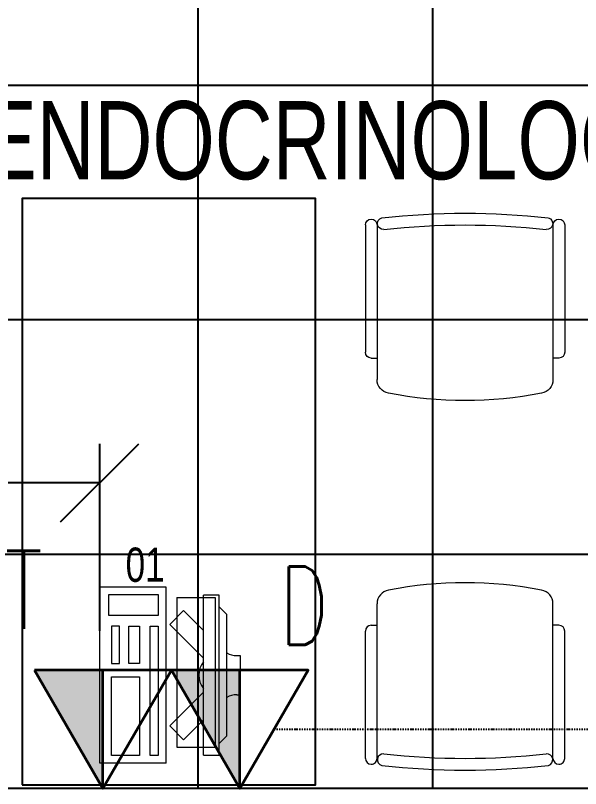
# Model space of a CAD drawing. Extents: x -560814 to 57327, y -29287 to 19916.
# Drawn here: x 40209 to 41654, y 5535 to 7513 of the extents above; entities that cross this region are included whole.
import ezdxf

# ---------------------------------------------------------------- set-up
doc = ezdxf.new("R2010")
doc.units = 0
doc.header["$LTSCALE"] = 0.25
doc.linetypes.add('DASHDOT', pattern=[25.4, 12.7, -6.35, 0, -6.35])
for name, color, linetype, lineweight in [('01-First Floor$0$72_EGR_BASE_TEXT', 252, 'Continuous', 5), ('01-First Floor$0$72_EGR_EQP_TAG', 142, 'Continuous', 5), ('01-First Floor$0$LOADING', 253, 'Continuous', 5), ('01-First Floor$0$Walls', 251, 'Continuous', 5), ('E-LITE-CLNG-CNDT', 6, 'DASHDOT', 35), ('T-DATA-CLNG-COND', 51, 'DASHDOT', 25), ('T-DATA-DEVC-TYPE', 2, 'Continuous', 25), ('T-DATA-DIM', 251, 'DASHDOT', 25), ('T-DATA-WALL @ 100', 33, 'Continuous', 35)]:
    doc.layers.add(name, color=color, linetype=linetype, lineweight=lineweight)
doc.layers.add('01-First Floor$0$FALSE CEILING', color=251, linetype='Continuous')
doc.layers.add('01-First Floor$0$TME-NON MEDICAL FURNITURE', color=242, linetype='Continuous')
doc.styles.add('01-First Floor$0$X3G_ENTITY_257CFD', font='swisscl.ttf', dxfattribs={"height": 200})
doc.styles.add('01-First Floor$0$X3G_ENTITY_9EC9', font='swisscl.ttf', dxfattribs={"height": 0.2})
doc.styles.add('DC_SIMPLEX', font='SIMPLEX.shx', dxfattribs={"width": 0.7})
doc.dimstyles.new('DevCad-MM', dxfattribs={"dimscale": 0.01, "dimtxt": 2, "dimasz": 2, "dimexe": 1, "dimexo": 1, "dimgap": 0.6, "dimtad": 1, "dimdec": 0, "dimrnd": 10, "dimzin": 1, "dimdsep": 46, "dimtxsty": 'DC_SIMPLEX', "dimblk1": 'OBLIQUE', "dimblk2": 'OBLIQUE', "dimsah": 1, "dimcen": 3, "dimclrd": 256, "dimclre": 256, "dimclrt": 45, "dimadec": 0, "dimazin": 0, "dimtfac": 1, "dimtdec": 0, "dimtix": 1, "dimtmove": 2, "dimatfit": 2, "dimldrblk": 'OBLIQUE', "dimfxl": 1, "dimtolj": 1, "dimtzin": 0, "dimarcsym": 0})

# ---------------------------------------------------------------- blocks, each defined once
blk = doc.blocks.new('*U51')
blk.add_hatch(color=254).paths.add_polyline_path([(1.75, 3.031), (0, 3.031), (0, 0)])
blk.add_line((0, 0), (0, 3.031))
blk.add_lwpolyline([(1.75, 3.031), (0, 0), (-1.75, 3.031)], close=True)
at = {"layer": 'T-DATA-DEVC-TYPE', "style": 'DC_SIMPLEX', "width": 0.7, "flags": 8}
blk.add_attdef('DC_TYPE', (2.682, 5.634), '', height=2, rotation=360, dxfattribs=at)
blk = doc.blocks.new('*U52')
blk.add_hatch(color=254).paths.add_polyline_path([(1.75, 3.031), (0, 3.031), (0, 0)])
blk.add_line((0, 0), (0, 3.031))
blk.add_lwpolyline([(1.75, 3.031), (0, 0), (-1.75, 3.031)], close=True)
at = {"layer": 'T-DATA-DEVC-TYPE', "style": 'DC_SIMPLEX', "width": 0.7, "flags": 8}
blk.add_attdef('DC_TYPE', (2.682, 5.634), '', height=2, rotation=360, dxfattribs=at)
blk = doc.blocks.new('01-First Floor$0$GF21016-P')
at = {"layer": '01-First Floor$0$LOADING', "extrusion": (-1.24384e-09, -1.20261e-09, -1)}
for p, q in [((0.0128, 0.0179), (0.0128, 0.4136)), ((0.4628, 0.0179), (0.4628, 0.4136)), ((-0.0022, 0.3585), (0.0128, 0.3585)), ((0.4778, 0.3585), (0.4628, 0.3585)), ((-0.0172, 0.0179), (-0.0172, 0.3435)), ((0.4928, 0.0179), (0.4928, 0.3435)), ((0.4778, 0.0029), (0.4778, 0.0029))]:
    blk.add_line(p, q, dxfattribs=at)
for centre, radius, start, end in [((-0.2378, -0.5362), 1.0036, 78.7568, 101.2432), ((-0.0478, 0.4136), 0.035, 0, 80.6557), ((-0.4278, 0.4136), 0.035, 99.3443, 180), ((0.0022, 0.3435), 0.015, 0, 90), ((-0.4778, 0.3435), 0.015, 90, 180), ((-0.0284, 0.0145), 0.015, 284.3864, 95.5209), ((-0.2378, 1.8928), 1.8749, 263.6341, 276.3659), ((-0.4471, 0.0145), 0.015, 84.4791, 255.6136), ((0.0022, 0.0179), 0.015, 270, 0), ((0.0022, 0.0179), 0.015, 180, 270), ((-0.2378, 1.8734), 1.8855, 263.5119, 276.4881), ((-0.4778, 0.0179), 0.015, 270, 0), ((-0.4778, 0.0179), 0.015, 180, 270)]:
    blk.add_arc(centre, radius, start, end, dxfattribs=at)
blk = doc.blocks.new('01-First Floor$0$ITCWLS1-P')
at = {"layer": '01-First Floor$0$LOADING'}
for p, q in [((-0.17, 0.45), (-0.17, 0)), ((-0.17, 0.45), (0, 0.45)), ((0, 0.45), (0, 0)), ((-0.2651, 0.43, 0), (-0.3051, 0.43, 0)), ((-0.3051, 0.43, 0), (-0.3051, 0.02, 0)), ((-0.2651, 0.43, 0), (-0.2651, 0.02, 0)), ((-0.1496, 0.4305), (-0.1291, 0.4305)), ((-0.1291, 0.4305), (-0.1291, 0.4089)), ((-0.3251, 0.38, 0), (-0.3051, 0.4, 0)), ((-0.197, 0.4094), (-0.295, 0.4094)), ((-0.295, 0.0264), (-0.295, 0.4094)), ((-0.197, 0.0264), (-0.197, 0.4094)), ((-0.3251, 0.38, 0), (-0.3251, 0.07, 0)), ((-0.3503, 0.275), (-0.3596, 0.275)), ((-0.3596, 0.175), (-0.3596, 0.275)), ((-0.3503, 0.175), (-0.3596, 0.175)), ((-0.3251, 0.07, 0), (-0.3051, 0.05, 0)), ((-0.3051, 0.02, 0), (-0.2651, 0.02, 0)), ((-0.197, 0.0264), (-0.295, 0.0264)), ((-0.17, 0), (0, 0))]:
    blk.add_line(p, q, dxfattribs=at)
at = {"layer": '01-First Floor$0$LOADING', "extrusion": (2.48281e-10, 3.18408e-10, -1)}
for p, q in [((-0.2651, 0.3395), (-0.2144, 0.3902)), ((-0.1791, 0.3548), (-0.2144, 0.3902)), ((-0.2651, 0.2688), (-0.1791, 0.3548))]:
    blk.add_line(p, q, dxfattribs=at)
at = {"layer": '01-First Floor$0$LOADING', "extrusion": (2.48281e-10, -3.18408e-10, -1)}
for p, q in [((-0.2651, 0.1812), (-0.1791, 0.0952)), ((-0.2651, 0.1105), (-0.2144, 0.0598)), ((-0.1791, 0.0952), (-0.2144, 0.0598))]:
    blk.add_line(p, q, dxfattribs=at)
at = {"layer": '01-First Floor$0$LOADING'}
for points in [[(-0.1291, 0.4089), (-0.1291, 0.1), (-0.1496, 0.1), (-0.1496, 0.4305)], [(-0.1496, 0.1), (-0.1496, 0.1), (-0.1496, 0.1), (-0.1496, 0.1), (-0.1496, 0.1), (-0.1496, 0.1), (-0.1496, 0.1), (-0.1496, 0.1), (-0.1496, 0.1)], [(-0.1496, 0.1), (-0.1496, 0.1), (-0.1496, 0.1), (-0.1496, 0.1), (-0.1496, 0.1), (-0.1496, 0.1), (-0.1496, 0.1), (-0.1496, 0.1), (-0.1496, 0.1), (-0.1496, 0.1), (-0.1496, 0.1), (-0.1496, 0.1), (-0.1496, 0.1), (-0.1496, 0.1), (-0.1496, 0.1), (-0.1496, 0.1), (-0.1496, 0.1), (-0.1496, 0.1)], [(-0.1496, 0.1), (-0.1496, 0.1), (-0.1496, 0.1), (-0.1496, 0.1), (-0.1496, 0.1), (-0.1496, 0.1), (-0.1496, 0.1), (-0.1496, 0.1), (-0.1496, 0.1), (-0.1496, 0.1)], [(-0.1496, 0.1), (-0.1496, 0.1), (-0.1496, 0.1), (-0.1496, 0.1), (-0.1496, 0.1), (-0.1496, 0.1), (-0.1496, 0.1)], [(-0.1496, 0.1), (-0.1496, 0.1), (-0.1496, 0.1), (-0.1496, 0.1), (-0.1496, 0.1), (-0.1496, 0.1), (-0.1496, 0.1), (-0.1496, 0.1), (-0.1496, 0.1), (-0.1496, 0.1)], [(-0.1496, 0.1), (-0.1496, 0.1), (-0.1496, 0.1), (-0.1496, 0.1), (-0.1496, 0.1), (-0.1496, 0.1), (-0.1496, 0.1), (-0.1496, 0.1), (-0.1496, 0.1), (-0.1496, 0.1), (-0.1496, 0.1), (-0.1496, 0.1), (-0.1496, 0.1), (-0.1496, 0.1), (-0.1496, 0.1)], [(-0.1496, 0.1), (-0.1496, 0.1), (-0.1496, 0.1), (-0.1496, 0.1), (-0.1496, 0.1), (-0.1496, 0.1), (-0.1496, 0.1), (-0.1496, 0.1), (-0.1496, 0.1), (-0.1496, 0.1)], [(-0.1496, 0.1), (-0.1496, 0.1), (-0.1496, 0.1), (-0.1496, 0.1), (-0.1496, 0.1), (-0.1496, 0.1), (-0.1496, 0.1), (-0.1496, 0.1), (-0.1496, 0.1), (-0.1496, 0.1)], [(-0.1496, 0.1), (-0.1496, 0.1), (-0.1496, 0.1), (-0.1496, 0.1), (-0.1496, 0.1), (-0.1496, 0.1), (-0.1496, 0.1), (-0.1496, 0.1), (-0.1496, 0.1), (-0.1496, 0.1), (-0.1496, 0.1), (-0.1496, 0.1), (-0.1496, 0.1), (-0.1496, 0.1), (-0.1496, 0.1), (-0.1496, 0.1), (-0.1496, 0.1), (-0.1496, 0.1), (-0.1496, 0.1), (-0.1496, 0.1), (-0.1496, 0.1), (-0.1496, 0.1), (-0.1496, 0.1), (-0.1496, 0.1), (-0.1496, 0.1), (-0.1496, 0.1), (-0.1496, 0.1), (-0.1496, 0.1), (-0.1496, 0.1), (-0.1496, 0.1), (-0.1496, 0.1), (-0.1496, 0.1), (-0.1496, 0.1), (-0.1496, 0.1), (-0.1496, 0.1), (-0.1496, 0.1), (-0.1496, 0.1), (-0.1496, 0.1), (-0.1496, 0.1), (-0.1496, 0.1), (-0.1496, 0.1), (-0.1496, 0.1), (-0.1496, 0.1), (-0.1496, 0.1), (-0.1496, 0.1), (-0.1496, 0.1), (-0.1496, 0.1), (-0.1496, 0.1), (-0.1496, 0.1), (-0.1496, 0.1), (-0.1496, 0.1), (-0.1496, 0.1), (-0.1496, 0.1), (-0.1496, 0.1)], [(-0.1496, 0.1), (-0.1496, 0.1), (-0.1496, 0.1), (-0.1496, 0.1), (-0.1496, 0.1), (-0.1496, 0.1), (-0.1496, 0.1), (-0.1496, 0.1), (-0.1496, 0.1), (-0.1496, 0.1), (-0.1496, 0.1), (-0.1496, 0.1), (-0.1496, 0.1), (-0.1496, 0.1), (-0.1496, 0.1), (-0.1496, 0.1), (-0.1496, 0.1), (-0.1496, 0.1), (-0.1496, 0.1), (-0.1496, 0.1), (-0.1496, 0.1), (-0.1496, 0.1), (-0.1496, 0.1), (-0.1496, 0.1), (-0.1496, 0.1), (-0.1496, 0.1), (-0.1496, 0.1), (-0.1496, 0.1), (-0.1496, 0.1), (-0.1496, 0.1), (-0.1496, 0.1), (-0.1496, 0.1), (-0.1496, 0.1), (-0.1496, 0.1), (-0.1496, 0.1), (-0.1496, 0.1), (-0.1496, 0.1), (-0.1496, 0.1), (-0.1496, 0.1), (-0.1496, 0.1), (-0.1496, 0.1), (-0.1496, 0.1), (-0.1496, 0.1), (-0.1496, 0.1), (-0.1496, 0.1), (-0.1496, 0.1), (-0.1496, 0.1), (-0.1496, 0.1), (-0.1496, 0.1), (-0.1496, 0.1), (-0.1496, 0.1), (-0.1496, 0.1), (-0.1496, 0.1), (-0.1496, 0.1), (-0.1496, 0.1), (-0.1496, 0.1), (-0.1496, 0.1), (-0.1496, 0.1), (-0.1496, 0.1), (-0.1496, 0.1), (-0.1496, 0.1), (-0.1496, 0.1), (-0.1496, 0.1), (-0.1496, 0.1), (-0.1496, 0.1), (-0.1496, 0.1), (-0.1496, 0.1), (-0.1496, 0.1), (-0.1496, 0.1), (-0.1496, 0.1), (-0.1496, 0.1), (-0.1496, 0.1), (-0.1496, 0.1), (-0.1496, 0.1), (-0.1496, 0.1), (-0.1496, 0.1), (-0.1496, 0.1), (-0.1496, 0.1), (-0.1496, 0.1), (-0.1496, 0.1), (-0.1496, 0.1), (-0.1496, 0.1), (-0.1496, 0.1), (-0.1496, 0.1), (-0.1496, 0.1), (-0.1496, 0.1), (-0.1496, 0.1), (-0.1496, 0.1), (-0.1496, 0.1)], [(-0.1496, 0.1), (-0.1496, 0.1), (-0.1496, 0.1), (-0.1496, 0.1), (-0.1496, 0.1), (-0.1496, 0.1), (-0.1496, 0.1), (-0.1496, 0.1), (-0.1496, 0.1), (-0.1496, 0.1), (-0.1496, 0.1), (-0.1496, 0.1)], [(-0.1496, 0.1), (-0.1496, 0.1), (-0.1496, 0.1), (-0.1496, 0.1), (-0.1496, 0.1), (-0.1496, 0.1), (-0.1496, 0.1)], [(-0.1496, 0.1), (-0.1496, 0.1), (-0.1496, 0.1), (-0.1496, 0.1), (-0.1496, 0.1), (-0.1496, 0.1), (-0.1496, 0.1), (-0.1496, 0.1), (-0.1496, 0.1), (-0.1496, 0.1), (-0.1496, 0.1), (-0.1496, 0.1), (-0.1496, 0.1), (-0.1496, 0.1), (-0.1496, 0.1), (-0.1496, 0.1), (-0.1496, 0.1)], [(-0.1496, 0.1), (-0.1496, 0.1), (-0.1496, 0.1), (-0.1496, 0.1), (-0.1496, 0.1), (-0.1496, 0.1), (-0.1496, 0.1), (-0.1496, 0.1), (-0.1496, 0.1), (-0.1496, 0.1), (-0.1496, 0.1), (-0.1496, 0.1), (-0.1496, 0.1), (-0.1496, 0.1), (-0.1496, 0.1), (-0.1496, 0.1), (-0.1496, 0.1), (-0.1496, 0.1), (-0.1496, 0.1), (-0.1496, 0.1), (-0.1496, 0.1), (-0.1496, 0.1), (-0.1496, 0.1), (-0.1496, 0.1), (-0.1496, 0.1), (-0.1496, 0.1), (-0.1496, 0.1), (-0.1496, 0.1), (-0.1496, 0.1), (-0.1496, 0.1), (-0.1496, 0.1), (-0.1496, 0.1), (-0.1496, 0.1), (-0.1496, 0.1), (-0.1496, 0.1), (-0.1496, 0.1), (-0.1496, 0.1), (-0.1496, 0.1), (-0.1496, 0.1), (-0.1496, 0.1), (-0.1496, 0.1), (-0.1496, 0.1), (-0.1496, 0.1), (-0.1496, 0.1), (-0.1496, 0.1), (-0.1496, 0.1), (-0.1496, 0.1), (-0.1496, 0.1), (-0.1496, 0.1), (-0.1496, 0.1), (-0.1496, 0.1), (-0.1496, 0.1), (-0.1496, 0.1), (-0.1496, 0.1), (-0.1496, 0.1), (-0.1496, 0.1), (-0.1496, 0.1), (-0.1496, 0.1), (-0.1496, 0.1), (-0.1496, 0.1), (-0.1496, 0.1), (-0.1496, 0.1), (-0.1496, 0.1), (-0.1496, 0.1), (-0.1496, 0.1), (-0.1496, 0.1), (-0.1496, 0.1), (-0.1496, 0.1), (-0.1496, 0.1), (-0.1496, 0.1), (-0.1496, 0.1), (-0.1496, 0.1), (-0.1496, 0.1), (-0.1496, 0.1), (-0.1496, 0.1), (-0.1496, 0.1), (-0.1496, 0.1), (-0.1496, 0.1), (-0.1496, 0.1), (-0.1496, 0.1), (-0.1496, 0.1), (-0.1496, 0.1), (-0.1496, 0.1), (-0.1496, 0.1), (-0.1496, 0.1), (-0.1496, 0.1), (-0.1496, 0.1), (-0.1496, 0.1), (-0.1496, 0.1), (-0.1496, 0.1), (-0.1496, 0.1), (-0.1496, 0.1), (-0.1496, 0.1), (-0.1496, 0.1), (-0.1496, 0.1), (-0.1496, 0.1), (-0.1496, 0.1), (-0.1496, 0.1), (-0.1496, 0.1), (-0.1496, 0.1), (-0.1496, 0.1), (-0.1496, 0.1), (-0.1496, 0.1), (-0.1496, 0.1), (-0.1496, 0.1), (-0.1496, 0.1), (-0.1496, 0.1), (-0.1496, 0.1), (-0.1496, 0.1), (-0.1496, 0.1), (-0.1496, 0.1)], [(-0.1496, 0.1), (-0.1496, 0.1), (-0.1496, 0.1), (-0.1496, 0.1), (-0.1496, 0.1), (-0.1496, 0.1), (-0.1496, 0.1), (-0.1496, 0.1)]]:
    blk.add_lwpolyline(points, dxfattribs=at)
for points in [[(-0.1019, 0.4305), (-0.0304, 0.4305), (-0.0304, 0.2294), (-0.1019, 0.2294)], [(-0.1019, 0.1954), (-0.0747, 0.1954), (-0.0747, 0.1), (-0.1019, 0.1)], [(-0.0304, 0.1954), (-0.0508, 0.1954), (-0.0508, 0.1), (-0.0304, 0.1)], [(-0.1496, 0.1), (-0.1496, 0.1), (-0.1496, 0.1), (-0.1496, 0.1), (-0.1496, 0.1), (-0.1496, 0.1), (-0.1496, 0.1), (-0.1496, 0.1), (-0.1496, 0.1), (-0.1496, 0.1), (-0.1496, 0.1), (-0.1496, 0.1), (-0.1496, 0.1), (-0.1496, 0.1), (-0.1496, 0.1), (-0.1496, 0.1), (-0.1496, 0.1), (-0.1496, 0.1), (-0.1496, 0.1), (-0.1496, 0.1), (-0.1496, 0.1), (-0.1496, 0.1), (-0.1496, 0.1), (-0.1496, 0.1), (-0.1496, 0.1), (-0.1496, 0.1), (-0.1496, 0.1), (-0.1496, 0.1), (-0.1496, 0.1), (-0.1496, 0.1), (-0.1496, 0.1), (-0.1496, 0.1), (-0.1496, 0.1), (-0.1496, 0.1), (-0.1496, 0.1), (-0.1496, 0.1), (-0.1496, 0.1), (-0.1496, 0.1), (-0.1496, 0.1), (-0.1496, 0.1), (-0.1496, 0.1), (-0.1496, 0.1), (-0.1496, 0.1), (-0.1496, 0.1), (-0.1496, 0.1), (-0.1496, 0.1), (-0.1496, 0.1), (-0.1496, 0.1), (-0.1496, 0.1), (-0.1496, 0.1), (-0.1496, 0.1), (-0.1496, 0.1), (-0.1496, 0.1), (-0.1496, 0.1), (-0.1496, 0.1), (-0.1496, 0.1), (-0.1496, 0.1), (-0.1496, 0.1), (-0.1496, 0.1), (-0.1496, 0.1), (-0.1496, 0.1), (-0.1496, 0.1), (-0.1496, 0.1), (-0.1496, 0.1), (-0.1496, 0.1), (-0.1496, 0.1), (-0.1496, 0.1), (-0.1496, 0.1), (-0.1496, 0.1), (-0.1496, 0.1), (-0.1496, 0.1), (-0.1496, 0.1), (-0.1496, 0.1), (-0.1496, 0.1), (-0.1496, 0.1), (-0.1496, 0.1), (-0.1496, 0.1), (-0.1496, 0.1), (-0.1496, 0.1), (-0.1496, 0.1), (-0.1496, 0.1), (-0.1496, 0.1), (-0.1496, 0.1), (-0.1496, 0.1), (-0.1496, 0.1), (-0.1496, 0.1), (-0.1496, 0.1), (-0.1496, 0.1), (-0.1496, 0.1), (-0.1496, 0.1), (-0.1496, 0.1), (-0.1496, 0.1), (-0.1496, 0.1), (-0.1496, 0.1), (-0.1496, 0.1), (-0.1496, 0.1), (-0.1496, 0.1), (-0.1496, 0.1), (-0.1496, 0.1), (-0.1496, 0.1), (-0.1496, 0.1), (-0.1496, 0.1), (-0.1496, 0.1), (-0.1496, 0.1), (-0.1496, 0.1), (-0.1496, 0.1), (-0.1496, 0.1), (-0.1496, 0.1), (-0.1496, 0.1), (-0.1496, 0.1), (-0.1496, 0.1), (-0.1496, 0.1), (-0.1496, 0.1), (-0.1496, 0.1), (-0.1496, 0.1), (-0.1496, 0.1), (-0.1496, 0.1), (-0.1496, 0.1), (-0.1496, 0.1), (-0.1496, 0.1), (-0.1496, 0.1), (-0.1496, 0.1), (-0.1496, 0.1), (-0.1496, 0.1), (-0.1496, 0.1), (-0.1496, 0.1), (-0.1496, 0.1), (-0.1496, 0.1), (-0.1496, 0.1), (-0.1496, 0.1), (-0.1496, 0.1), (-0.1496, 0.1), (-0.1496, 0.1), (-0.1496, 0.1), (-0.1496, 0.1), (-0.1496, 0.1), (-0.1496, 0.1), (-0.1496, 0.1), (-0.1496, 0.1), (-0.1496, 0.1), (-0.1496, 0.1), (-0.1496, 0.1), (-0.1496, 0.1), (-0.1496, 0.1), (-0.1496, 0.1), (-0.1496, 0.1), (-0.1496, 0.1), (-0.1496, 0.1), (-0.1496, 0.1), (-0.1496, 0.1), (-0.1496, 0.1), (-0.1496, 0.1), (-0.1496, 0.1), (-0.1496, 0.1), (-0.1496, 0.1), (-0.1496, 0.1), (-0.1496, 0.1), (-0.1496, 0.1), (-0.1496, 0.1), (-0.1496, 0.1), (-0.1496, 0.1), (-0.1496, 0.1), (-0.1496, 0.1), (-0.1496, 0.1), (-0.1496, 0.1), (-0.1496, 0.1), (-0.1496, 0.1), (-0.1496, 0.1), (-0.1496, 0.1), (-0.1496, 0.1), (-0.1496, 0.1), (-0.1496, 0.1), (-0.1496, 0.1), (-0.1496, 0.1), (-0.1496, 0.1), (-0.1496, 0.1), (-0.1496, 0.1), (-0.1496, 0.1), (-0.1496, 0.1), (-0.1496, 0.1), (-0.1496, 0.1), (-0.1496, 0.1), (-0.1496, 0.1), (-0.1496, 0.1), (-0.1496, 0.1), (-0.1496, 0.1), (-0.1496, 0.1), (-0.1496, 0.1), (-0.1496, 0.1), (-0.1496, 0.1), (-0.1496, 0.1), (-0.1496, 0.1), (-0.1496, 0.1), (-0.1496, 0.1), (-0.1496, 0.1), (-0.1496, 0.1), (-0.1496, 0.1), (-0.1496, 0.1), (-0.1496, 0.1), (-0.1496, 0.1), (-0.1496, 0.1), (-0.1496, 0.1), (-0.1496, 0.1), (-0.1496, 0.1), (-0.1496, 0.1), (-0.1496, 0.1), (-0.1496, 0.1), (-0.1496, 0.1), (-0.1496, 0.1), (-0.1496, 0.1), (-0.1496, 0.1), (-0.1496, 0.1), (-0.1496, 0.1), (-0.1496, 0.1), (-0.1496, 0.1), (-0.1496, 0.1), (-0.1496, 0.1), (-0.1496, 0.1), (-0.1496, 0.1), (-0.1496, 0.1), (-0.1496, 0.1), (-0.1496, 0.1), (-0.1496, 0.1), (-0.1496, 0.1), (-0.1496, 0.1), (-0.1496, 0.1), (-0.1496, 0.1), (-0.1496, 0.1), (-0.1496, 0.1), (-0.1496, 0.1), (-0.1496, 0.1), (-0.1496, 0.1), (-0.1496, 0.1), (-0.1496, 0.1), (-0.1496, 0.1), (-0.1496, 0.1), (-0.1496, 0.1), (-0.1496, 0.1), (-0.1496, 0.1), (-0.1496, 0.1), (-0.1496, 0.1), (-0.1496, 0.1), (-0.1496, 0.1), (-0.1496, 0.1), (-0.1496, 0.1), (-0.1496, 0.1), (-0.1496, 0.1), (-0.1496, 0.1), (-0.1496, 0.1), (-0.1496, 0.1), (-0.1496, 0.1), (-0.1496, 0.1), (-0.1496, 0.1), (-0.1496, 0.1), (-0.1496, 0.1), (-0.1496, 0.1), (-0.1496, 0.1), (-0.1496, 0.1), (-0.1496, 0.1), (-0.1496, 0.1), (-0.1496, 0.1), (-0.1496, 0.1), (-0.1496, 0.1), (-0.1496, 0.1), (-0.1496, 0.1), (-0.1496, 0.1), (-0.1496, 0.1), (-0.1496, 0.1), (-0.1496, 0.1), (-0.1496, 0.1), (-0.1496, 0.1), (-0.1496, 0.1), (-0.1496, 0.1), (-0.1496, 0.1), (-0.1496, 0.1), (-0.1496, 0.1), (-0.1496, 0.1)], [(-0.1496, 0.1), (-0.1496, 0.1), (-0.1496, 0.1), (-0.1496, 0.1), (-0.1496, 0.1), (-0.1496, 0.1), (-0.1496, 0.1), (-0.1496, 0.1), (-0.1496, 0.1), (-0.1496, 0.1), (-0.1496, 0.1), (-0.1496, 0.1), (-0.1496, 0.1), (-0.1496, 0.1), (-0.1496, 0.1), (-0.1496, 0.1), (-0.1496, 0.1), (-0.1496, 0.1), (-0.1496, 0.1), (-0.1496, 0.1), (-0.1496, 0.1), (-0.1496, 0.1), (-0.1496, 0.1), (-0.1496, 0.1), (-0.1496, 0.1), (-0.1496, 0.1), (-0.1496, 0.1), (-0.1496, 0.1), (-0.1496, 0.1), (-0.1496, 0.1), (-0.1496, 0.1), (-0.1496, 0.1), (-0.1496, 0.1), (-0.1496, 0.1), (-0.1496, 0.1), (-0.1496, 0.1), (-0.1496, 0.1), (-0.1496, 0.1), (-0.1496, 0.1), (-0.1496, 0.1), (-0.1496, 0.1), (-0.1496, 0.1), (-0.1496, 0.1), (-0.1496, 0.1), (-0.1496, 0.1), (-0.1496, 0.1), (-0.1496, 0.1), (-0.1496, 0.1), (-0.1496, 0.1), (-0.1496, 0.1), (-0.1496, 0.1), (-0.1496, 0.1), (-0.1496, 0.1), (-0.1496, 0.1), (-0.1496, 0.1), (-0.1496, 0.1), (-0.1496, 0.1), (-0.1496, 0.1), (-0.1496, 0.1), (-0.1496, 0.1), (-0.1496, 0.1), (-0.1496, 0.1), (-0.1496, 0.1), (-0.1496, 0.1), (-0.1496, 0.1), (-0.1496, 0.1), (-0.1496, 0.1), (-0.1496, 0.1), (-0.1496, 0.1), (-0.1496, 0.1), (-0.1496, 0.1), (-0.1496, 0.1), (-0.1496, 0.1), (-0.1496, 0.1), (-0.1496, 0.1), (-0.1496, 0.1), (-0.1496, 0.1), (-0.1496, 0.1), (-0.1496, 0.1), (-0.1496, 0.1), (-0.1496, 0.1), (-0.1496, 0.1), (-0.1496, 0.1), (-0.1496, 0.1), (-0.1496, 0.1), (-0.1496, 0.1), (-0.1496, 0.1), (-0.1496, 0.1), (-0.1496, 0.1), (-0.1496, 0.1), (-0.1496, 0.1), (-0.1496, 0.1), (-0.1496, 0.1), (-0.1496, 0.1), (-0.1496, 0.1), (-0.1496, 0.1), (-0.1496, 0.1), (-0.1496, 0.1), (-0.1496, 0.1), (-0.1496, 0.1), (-0.1496, 0.1), (-0.1496, 0.1), (-0.1496, 0.1), (-0.1496, 0.1), (-0.1496, 0.1), (-0.1496, 0.1), (-0.1496, 0.1), (-0.1496, 0.1), (-0.1496, 0.1), (-0.1496, 0.1), (-0.1496, 0.1), (-0.1496, 0.1), (-0.1496, 0.1), (-0.1496, 0.1), (-0.1496, 0.1), (-0.1496, 0.1), (-0.1496, 0.1), (-0.1496, 0.1), (-0.1496, 0.1), (-0.1496, 0.1), (-0.1496, 0.1), (-0.1496, 0.1), (-0.1496, 0.1), (-0.1496, 0.1), (-0.1496, 0.1), (-0.1496, 0.1), (-0.1496, 0.1), (-0.1496, 0.1), (-0.1496, 0.1), (-0.1496, 0.1), (-0.1496, 0.1), (-0.1496, 0.1), (-0.1496, 0.1), (-0.1496, 0.1), (-0.1496, 0.1), (-0.1496, 0.1), (-0.1496, 0.1), (-0.1496, 0.1), (-0.1496, 0.1), (-0.1496, 0.1), (-0.1496, 0.1), (-0.1496, 0.1), (-0.1496, 0.1), (-0.1496, 0.1), (-0.1496, 0.1), (-0.1496, 0.1), (-0.1496, 0.1), (-0.1496, 0.1), (-0.1496, 0.1), (-0.1496, 0.1), (-0.1496, 0.1), (-0.1496, 0.1), (-0.1496, 0.1), (-0.1496, 0.1), (-0.1496, 0.1), (-0.1496, 0.1), (-0.1496, 0.1), (-0.1496, 0.1), (-0.1496, 0.1), (-0.1496, 0.1), (-0.1496, 0.1), (-0.1496, 0.1), (-0.1496, 0.1), (-0.1496, 0.1), (-0.1496, 0.1), (-0.1496, 0.1), (-0.1496, 0.1), (-0.1496, 0.1), (-0.1496, 0.1), (-0.1496, 0.1), (-0.1496, 0.1), (-0.1496, 0.1), (-0.1496, 0.1), (-0.1496, 0.1), (-0.1496, 0.1), (-0.1496, 0.1), (-0.1496, 0.1), (-0.1496, 0.1), (-0.1496, 0.1), (-0.1496, 0.1), (-0.1496, 0.1), (-0.1496, 0.1), (-0.1496, 0.1), (-0.1496, 0.1), (-0.1496, 0.1), (-0.1496, 0.1), (-0.1496, 0.1), (-0.1496, 0.1), (-0.1496, 0.1), (-0.1496, 0.1), (-0.1496, 0.1), (-0.1496, 0.1), (-0.1496, 0.1), (-0.1496, 0.1), (-0.1496, 0.1), (-0.1496, 0.1), (-0.1496, 0.1), (-0.1496, 0.1), (-0.1496, 0.1), (-0.1496, 0.1), (-0.1496, 0.1), (-0.1496, 0.1), (-0.1496, 0.1), (-0.1496, 0.1), (-0.1496, 0.1), (-0.1496, 0.1), (-0.1496, 0.1), (-0.1496, 0.1), (-0.1496, 0.1), (-0.1496, 0.1), (-0.1496, 0.1), (-0.1496, 0.1), (-0.1496, 0.1), (-0.1496, 0.1)], [(-0.1496, 0.1), (-0.1496, 0.1), (-0.1496, 0.1), (-0.1496, 0.1), (-0.1496, 0.1), (-0.1496, 0.1), (-0.1496, 0.1), (-0.1496, 0.1), (-0.1496, 0.1), (-0.1496, 0.1), (-0.1496, 0.1), (-0.1496, 0.1), (-0.1496, 0.1), (-0.1496, 0.1), (-0.1496, 0.1), (-0.1496, 0.1), (-0.1496, 0.1), (-0.1496, 0.1), (-0.1496, 0.1), (-0.1496, 0.1), (-0.1496, 0.1), (-0.1496, 0.1), (-0.1496, 0.1), (-0.1496, 0.1), (-0.1496, 0.1), (-0.1496, 0.1), (-0.1496, 0.1), (-0.1496, 0.1), (-0.1496, 0.1), (-0.1496, 0.1), (-0.1496, 0.1), (-0.1496, 0.1), (-0.1496, 0.1), (-0.1496, 0.1), (-0.1496, 0.1), (-0.1496, 0.1), (-0.1496, 0.1), (-0.1496, 0.1), (-0.1496, 0.1), (-0.1496, 0.1), (-0.1496, 0.1), (-0.1496, 0.1), (-0.1496, 0.1), (-0.1496, 0.1), (-0.1496, 0.1), (-0.1496, 0.1), (-0.1496, 0.1), (-0.1496, 0.1), (-0.1496, 0.1), (-0.1496, 0.1), (-0.1496, 0.1), (-0.1496, 0.1), (-0.1496, 0.1), (-0.1496, 0.1), (-0.1496, 0.1), (-0.1496, 0.1), (-0.1496, 0.1), (-0.1496, 0.1), (-0.1496, 0.1), (-0.1496, 0.1), (-0.1496, 0.1), (-0.1496, 0.1), (-0.1496, 0.1), (-0.1496, 0.1), (-0.1496, 0.1), (-0.1496, 0.1), (-0.1496, 0.1), (-0.1496, 0.1), (-0.1496, 0.1), (-0.1496, 0.1), (-0.1496, 0.1), (-0.1496, 0.1), (-0.1496, 0.1), (-0.1496, 0.1), (-0.1496, 0.1), (-0.1496, 0.1), (-0.1496, 0.1), (-0.1496, 0.1), (-0.1496, 0.1), (-0.1496, 0.1), (-0.1496, 0.1), (-0.1496, 0.1), (-0.1496, 0.1), (-0.1496, 0.1), (-0.1496, 0.1), (-0.1496, 0.1), (-0.1496, 0.1), (-0.1496, 0.1), (-0.1496, 0.1), (-0.1496, 0.1), (-0.1496, 0.1), (-0.1496, 0.1), (-0.1496, 0.1), (-0.1496, 0.1), (-0.1496, 0.1), (-0.1496, 0.1), (-0.1496, 0.1), (-0.1496, 0.1), (-0.1496, 0.1), (-0.1496, 0.1), (-0.1496, 0.1), (-0.1496, 0.1), (-0.1496, 0.1), (-0.1496, 0.1), (-0.1496, 0.1), (-0.1496, 0.1), (-0.1496, 0.1), (-0.1496, 0.1), (-0.1496, 0.1), (-0.1496, 0.1), (-0.1496, 0.1), (-0.1496, 0.1), (-0.1496, 0.1), (-0.1496, 0.1), (-0.1496, 0.1), (-0.1496, 0.1), (-0.1496, 0.1), (-0.1496, 0.1), (-0.1496, 0.1), (-0.1496, 0.1), (-0.1496, 0.1), (-0.1496, 0.1), (-0.1496, 0.1), (-0.1496, 0.1), (-0.1496, 0.1), (-0.1496, 0.1), (-0.1496, 0.1), (-0.1496, 0.1), (-0.1496, 0.1), (-0.1496, 0.1), (-0.1496, 0.1), (-0.1496, 0.1), (-0.1496, 0.1), (-0.1496, 0.1), (-0.1496, 0.1), (-0.1496, 0.1), (-0.1496, 0.1), (-0.1496, 0.1), (-0.1496, 0.1), (-0.1496, 0.1), (-0.1496, 0.1), (-0.1496, 0.1), (-0.1496, 0.1), (-0.1496, 0.1), (-0.1496, 0.1), (-0.1496, 0.1), (-0.1496, 0.1), (-0.1496, 0.1), (-0.1496, 0.1), (-0.1496, 0.1), (-0.1496, 0.1), (-0.1496, 0.1), (-0.1496, 0.1), (-0.1496, 0.1), (-0.1496, 0.1), (-0.1496, 0.1), (-0.1496, 0.1), (-0.1496, 0.1), (-0.1496, 0.1), (-0.1496, 0.1), (-0.1496, 0.1), (-0.1496, 0.1), (-0.1496, 0.1), (-0.1496, 0.1), (-0.1496, 0.1), (-0.1496, 0.1), (-0.1496, 0.1), (-0.1496, 0.1), (-0.1496, 0.1), (-0.1496, 0.1), (-0.1496, 0.1), (-0.1496, 0.1), (-0.1496, 0.1), (-0.1496, 0.1), (-0.1496, 0.1), (-0.1496, 0.1), (-0.1496, 0.1), (-0.1496, 0.1), (-0.1496, 0.1), (-0.1496, 0.1), (-0.1496, 0.1), (-0.1496, 0.1), (-0.1496, 0.1), (-0.1496, 0.1), (-0.1496, 0.1), (-0.1496, 0.1), (-0.1496, 0.1), (-0.1496, 0.1), (-0.1496, 0.1), (-0.1496, 0.1), (-0.1496, 0.1), (-0.1496, 0.1), (-0.1496, 0.1), (-0.1496, 0.1), (-0.1496, 0.1), (-0.1496, 0.1), (-0.1496, 0.1), (-0.1496, 0.1), (-0.1496, 0.1), (-0.1496, 0.1), (-0.1496, 0.1), (-0.1496, 0.1), (-0.1496, 0.1), (-0.1496, 0.1), (-0.1496, 0.1), (-0.1496, 0.1), (-0.1496, 0.1), (-0.1496, 0.1), (-0.1496, 0.1), (-0.1496, 0.1), (-0.1496, 0.1), (-0.1496, 0.1), (-0.1496, 0.1), (-0.1496, 0.1), (-0.1496, 0.1), (-0.1496, 0.1), (-0.1496, 0.1), (-0.1496, 0.1), (-0.1496, 0.1)], [(-0.1496, 0.0727), (-0.0236, 0.0727), (-0.0236, 0.0182), (-0.1496, 0.0182)]]:
    blk.add_lwpolyline(points, close=True, dxfattribs=at)
for centre, radius, start, end in [((-0.3503, 0.325), 0.05, 270, 300.3093), ((-0.3089, 0.225), 0.0556, 321.9431, 38.0569), ((-0.3503, 0.125), 0.05, 59.6907, 90)]:
    blk.add_arc(centre, radius, start, end, dxfattribs=at)
blk = doc.blocks.new('01-First Floor')
at = {"layer": '01-First Floor$0$FALSE CEILING', "linetype": 'Continuous'}
for p, q in [((40676, 5535), (40676, 8610)), ((41276, 5535), (41276, 8610)), ((39476, 7335), (43476, 7335)), ((39476, 6735), (43476, 6735)), ((39476, 6135), (43476, 6135))]:
    blk.add_line(p, q, dxfattribs=at)
at = {"layer": '01-First Floor$0$FALSE CEILING'}
blk.add_lwpolyline([(43476, 5535), (39476, 5535), (39476, 8610), (43476, 8610)], close=True, dxfattribs=at)
at = {"layer": '01-First Floor$0$FALSE CEILING', "elevation": -0.1}
blk.add_lwpolyline([(40226, 5544.6), (40976, 5544.6), (40976, 7044.6), (40226, 7044.6)], close=True, dxfattribs=at)
at = {"layer": '01-First Floor$0$LOADING', "elevation": -0.1}
blk.add_lwpolyline([(40226, 5544.6), (40976, 5544.6), (40976, 7044.6), (40226, 7044.6)], close=True, dxfattribs=at)
at = {"layer": '01-First Floor$0$Walls'}
blk.add_line((43476, 5535), (39476, 5535), dxfattribs=at)
at = {"layer": '01-First Floor$0$LOADING', "extrusion": (-8.01373e-06, -1.93993e-16, 1), "xscale": 1000.000000000011, "yscale": 1000.000000000011, "zscale": 1000.000000000011, "rotation": 180}
blk.add_blockref('01-First Floor$0$ITCWLS1-P', (40424.1, 6050.1, -0.4), dxfattribs=at)
at = {"layer": '01-First Floor$0$TME-NON MEDICAL FURNITURE', "color": 1, "extrusion": (-2.67576e-11, -2.24019e-05, 1), "xscale": 1000.000000000004, "yscale": 1000.000000000004, "zscale": -1000.000000000002, "rotation": 179.9999748876472}
blk.add_blockref('01-First Floor$0$GF21016-P', (41596.4, 6994.9, -0.3), dxfattribs=at)
at = {"layer": '01-First Floor$0$TME-NON MEDICAL FURNITURE', "color": 1, "extrusion": (-2.67576e-11, 2.24019e-05, 1), "xscale": -1000.000000000004, "yscale": 1000.000000000004, "zscale": -1000.000000000004, "rotation": 2.511235275726166e-05}
blk.add_blockref('01-First Floor$0$GF21016-P', (41596.4, 5594.3, 0), dxfattribs=at)
at = {"layer": '01-First Floor$0$72_EGR_BASE_TEXT', "insert": (41584.1, 7293.9, 0), "char_height": 200, "attachment_point": 2, "style": '01-First Floor$0$X3G_ENTITY_9EC9'}
blk.add_mtext('ENDOCRINOLOGY CLINIC  (1)', dxfattribs=at)
at = {"layer": '01-First Floor$0$72_EGR_EQP_TAG', "insert": (40540.2, 6151.4, -0.1), "char_height": 87.47, "attachment_point": 2, "style": '01-First Floor$0$X3G_ENTITY_257CFD'}
blk.add_mtext('01', dxfattribs=at)
blk = doc.blocks.new('_OBLIQUE')
at = {"color": 0, "linetype": 'ByBlock'}
blk.add_line((-0.5, -0.5), (0.5, 0.5), dxfattribs=at)
blk = doc.blocks.new('*D159')
at = {"layer": 'Defpoints', "color": 0, "linetype": 'Continuous', "transparency": 16777216}
for p in [(39476, 6317.3), (39476, 5838.1), (40424.1, 5838.1)]:
    blk.add_point(p, dxfattribs=at)
at = {"layer": 'T-DATA-DIM', "linetype": 'Continuous', "lineweight": -2, "transparency": 16777216}
for p, q in [((39476, 5938.1), (39476, 6417.3)), ((40424.1, 5938.1), (40424.1, 6417.3)), ((40424.1, 6317.3), (39476, 6317.3))]:
    blk.add_line(p, q, dxfattribs=at)
at = {"layer": 'T-DATA-DIM', "linetype": 'Continuous', "lineweight": -2, "transparency": 16777216, "xscale": 200, "yscale": 200, "zscale": 200, "rotation": 180}
blk.add_blockref('_OBLIQUE', (39476, 6317.3), dxfattribs=at)
at = {"layer": 'T-DATA-DIM', "linetype": 'Continuous', "lineweight": -2, "transparency": 16777216, "xscale": 200, "yscale": 200, "zscale": 200}
blk.add_blockref('_OBLIQUE', (40424.1, 6317.3), dxfattribs=at)
at = {"layer": 'T-DATA-DIM', "color": 45, "linetype": 'Continuous', "transparency": 16777216, "insert": (39950.1, 6477.3), "char_height": 200, "attachment_point": 5, "style": 'DC_SIMPLEX'}
blk.add_mtext('\\A1;950', dxfattribs=at)

msp = doc.modelspace()

# ---------------------------------------------------------------- linework, layer by layer
at = {"layer": 'T-DATA-CLNG-COND'}
msp.add_lwpolyline([(40869.8, 5686.6), (43626, 5686.6)], dxfattribs=at)

# ---------------------------------------------------------------- block references
at = {"layer": 'E-LITE-CLNG-CNDT'}
msp.add_blockref('01-First Floor', (0, 0), dxfattribs=at)
at = {"layer": 'T-DATA-WALL @ 100'}
ref = msp.add_blockref('*U52', (40432.3, 5535), dxfattribs=dict(at, xscale=-100, yscale=100, zscale=100))
ref.add_attrib('DC_TYPE', 'T', (40181.7, 5943.5), dxfattribs={"layer": 'T-DATA-DEVC-TYPE', "height": 200, "style": 'DC_SIMPLEX', "width": 0.7, "flags": 8})
ref = msp.add_blockref('*U51', (40782.3, 5535), dxfattribs=dict(at, xscale=-100, yscale=100, zscale=100))
ref.add_attrib('DC_TYPE', 'D', (40883.5, 5902.8, 0), dxfattribs={"layer": 'T-DATA-DEVC-TYPE', "height": 200, "style": 'DC_SIMPLEX', "width": 0.7, "flags": 8})

# ---------------------------------------------------------------- dimensions: what is measured, and where the dimension line sits
at = {"layer": 'T-DATA-DIM', "linetype": 'Continuous'}
dim = msp.add_linear_dim(base=(39476, 6317.3), p1=(40424.1, 5838.1), p2=(39476, 5838.1), dimstyle='DevCad-MM', dxfattribs=at)
dim.commit()
dim.dimension.update_dxf_attribs({"geometry": '*D159', "text_midpoint": (39950.1, 6477.3)})

doc.saveas('drawing.dxf')
